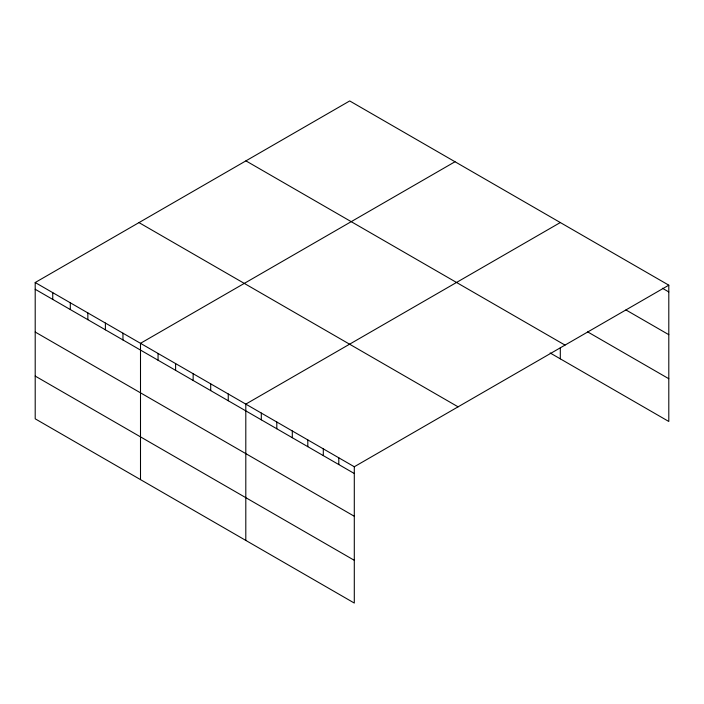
<?xml version="1.0" encoding="UTF-8"?>
<svg xmlns="http://www.w3.org/2000/svg" width="704" height="704" viewBox="0 0 704 704"><rect width="100%" height="100%" fill="white"/><g stroke="black" fill="none" stroke-linecap="round" stroke-linejoin="round"><path stroke-width="1.06" d="M35.2 282.524L354.297 466.752L354.297 603.055L35.2 418.818L35.2 282.524L349.703 100.945L668.8 285.182L668.8 421.476L550.15 352.977M455.004 161.744L140.501 343.314L140.501 479.618M560.305 222.543L245.802 404.114L245.802 540.417M354.297 466.752L668.8 285.182M662.42 288.253L668.8 291.94M625.953 309.945L668.8 334.682M587.655 331.883L668.8 378.726M245.916 160.864L565.013 345.101M138.987 222.605L458.084 406.833M35.2 289.282L354.297 473.51M35.2 332.033L354.297 516.261M35.2 376.077L354.297 560.305M560.305 347.882L560.305 358.838M338.8 457.802L338.8 464.561M323.303 448.853L323.303 455.611M307.806 439.912L307.806 446.67M292.301 430.962L292.301 437.721M276.804 422.013L276.804 428.771M261.307 413.063L261.307 419.822M228.254 393.985L228.254 400.743M210.707 383.847L210.707 390.606M193.151 373.718L193.151 380.477M175.604 363.581L175.604 370.339M158.057 353.452L158.057 360.21M122.954 333.186L122.954 339.944M105.398 323.057L105.398 329.815M87.85 312.919L87.85 319.678M70.303 302.79L70.303 309.549M52.747 292.653L52.747 299.411"/></g></svg>
